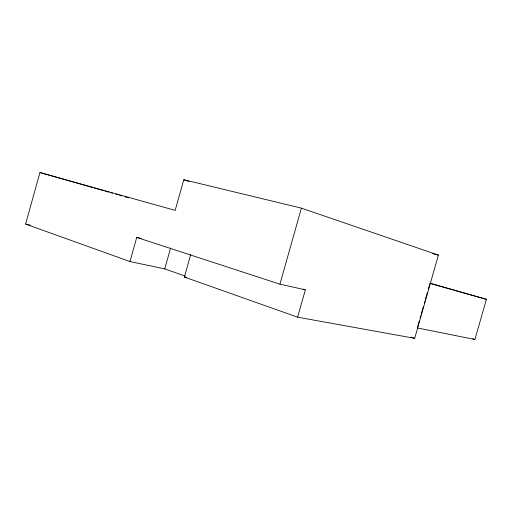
<?xml version="1.0" encoding="UTF-8"?>
<svg xmlns="http://www.w3.org/2000/svg" width="512" height="512" viewBox="0 0 512 512"><rect width="100%" height="100%" fill="white"/><g stroke="black" fill="none" stroke-linecap="round" stroke-linejoin="round"><path stroke-width="0.77" d="M185.389 276.166L164.749 268.877L129.965 261.555L25.6 224.077L39.949 172.525L175.181 210.387L183.782 179.731L301.402 208.147L438.387 255.104L414.694 338.323L297.619 317.178L184.384 277.043L190.746 254.394M129.965 261.555L136.723 237.427L141.325 238.534M164.749 268.877L170.611 247.981M136.723 237.427L279.93 284.179L301.402 208.147M297.619 317.178L305.35 289.856L303.078 289.12M417.51 327.187L419.245 321.107M420.109 318.061L420.762 315.782M421.19 314.259L422.49 309.696M422.707 308.941L423.354 306.669M424.218 303.635L424.864 301.363M425.293 299.846L427.45 292.275M428.314 289.242L430.042 283.181L486.4 299.322L474.931 339.475L417.293 327.949M184.384 277.043L186.669 277.517M279.93 284.179L305.35 289.856M25.6 224.077L30.259 225.133M432.211 253.536L438.387 255.104M430.234 283.507L486.4 299.322M39.949 172.525L92.73 187.578M94.259 188.013L103.437 190.63M104.966 191.066L108.787 192.16M110.317 192.595L112.614 193.248M115.674 194.118L117.965 194.778M119.494 195.213L121.792 195.866M124.851 196.742L128.672 197.83M472.646 338.746L474.931 339.475M183.782 179.731L189.101 181.472M410.918 337.056L414.694 338.323"/></g></svg>
